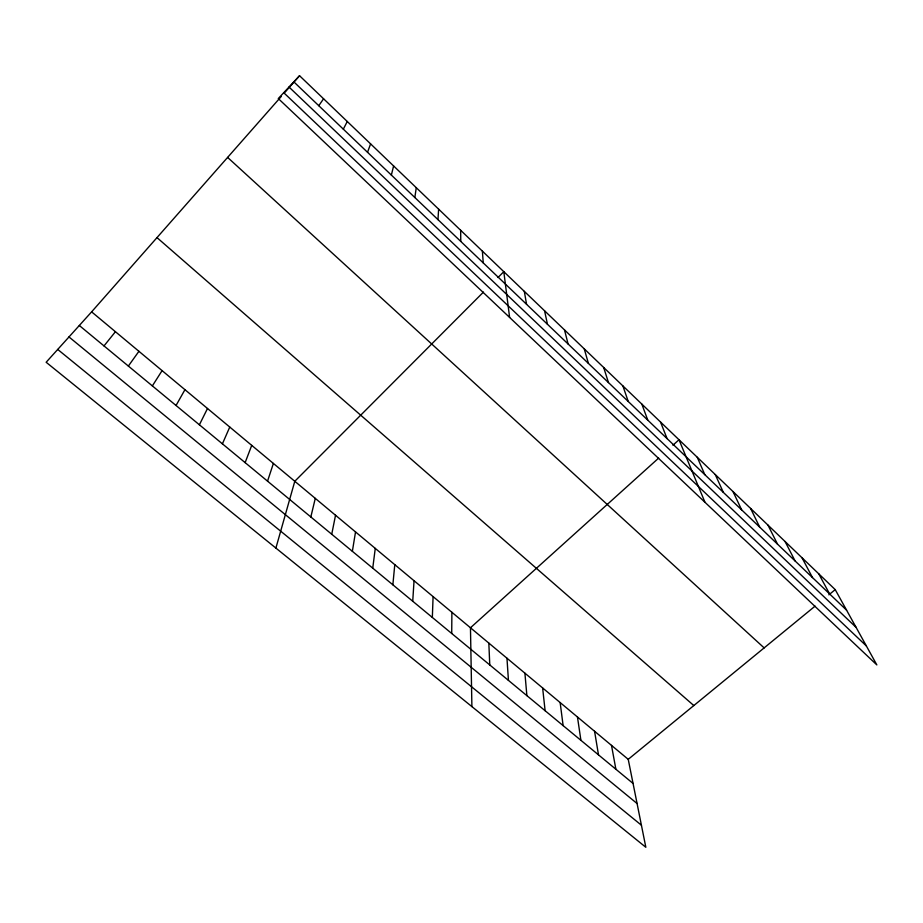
<?xml version="1.0" encoding="UTF-8"?>
<svg xmlns="http://www.w3.org/2000/svg" width="923" height="923" viewBox="0 0 923 923"><rect width="100%" height="100%" fill="white"/><g stroke="black" fill="none" stroke-linecap="round" stroke-linejoin="round"><path stroke-width="1.38" d="M451.716 633.478L451.889 612.284M432.345 617.452L433.083 596.593M437.975 219.616L438.621 209.14M412.731 601.231L414.046 580.729M392.863 584.801L394.779 564.657M372.742 568.164L375.269 548.389M414.842 197.51L416.273 187.692M352.367 551.308L355.528 531.925M331.738 534.244L335.534 515.253M310.832 516.961L315.285 498.374M391.364 175.07L393.602 165.944M275.896 548.089L294.795 481.275L483.456 292.083M267.543 481.16L273.393 463.438M367.527 152.295L370.596 143.884M245.137 462.631L251.725 445.371M222.42 443.848L229.758 427.049M199.391 424.799L207.502 408.497M343.333 129.162L347.267 121.49M176.039 405.485L184.946 389.691M152.364 385.906L162.09 370.619M318.781 105.695L323.581 98.773M128.366 366.05L138.923 351.305M104.011 345.917L115.433 331.715M91.619 311.859L628.228 759.329L645.835 847.279L46.15 362.266L91.619 311.859L281.238 96.511M284.907 92.358L299.548 75.721L835.223 589.624L876.85 664.918L278.284 98.553L299.548 75.721M498.016 277.477L503.808 271.674L509.611 317.443M658.653 458.096L470.465 627.778L471.895 706.603M672.925 445.232L679.005 439.752L704.976 502.297M628.228 759.329L815.078 606.134M828.854 594.839L835.223 589.624M57.722 349.436L641.416 825.208M68.983 336.953L637.078 803.529M79.32 325.496L633.063 783.454M156.991 237.615L693.819 705.553M227.612 157.418L764.14 647.9M283.73 92.704L866.351 645.938M289.014 87.039L856.083 627.352M293.837 81.859L846.587 610.172M818.713 573.771L829.639 593.985M801.995 557.734L812.482 577.579M785.069 541.501L795.107 560.976M767.936 525.072L777.512 544.155M750.595 508.423L759.687 527.114M733.024 491.578L741.642 509.865M715.244 474.526L723.355 492.386M697.246 457.243L704.826 474.687M660.533 422.03L667.052 438.575M641.831 404.089L647.784 420.15M622.875 385.906L628.251 401.493M603.677 367.492L608.465 382.572M584.236 348.825L588.413 363.408M564.518 329.926L568.072 343.967M544.558 310.763L547.466 324.273M611.499 745.38L615.883 769.24M524.322 291.345L526.56 304.302M594.574 731.27L598.496 754.876M577.463 716.998L580.913 740.327M560.146 702.553L563.122 725.605M542.632 687.947L545.112 710.71M524.91 673.167L526.883 695.642M482.383 251.114L483.237 262.882M506.969 658.214L508.435 680.389M488.832 643.089L489.767 664.941M460.658 230.277L460.773 241.411"/></g></svg>
